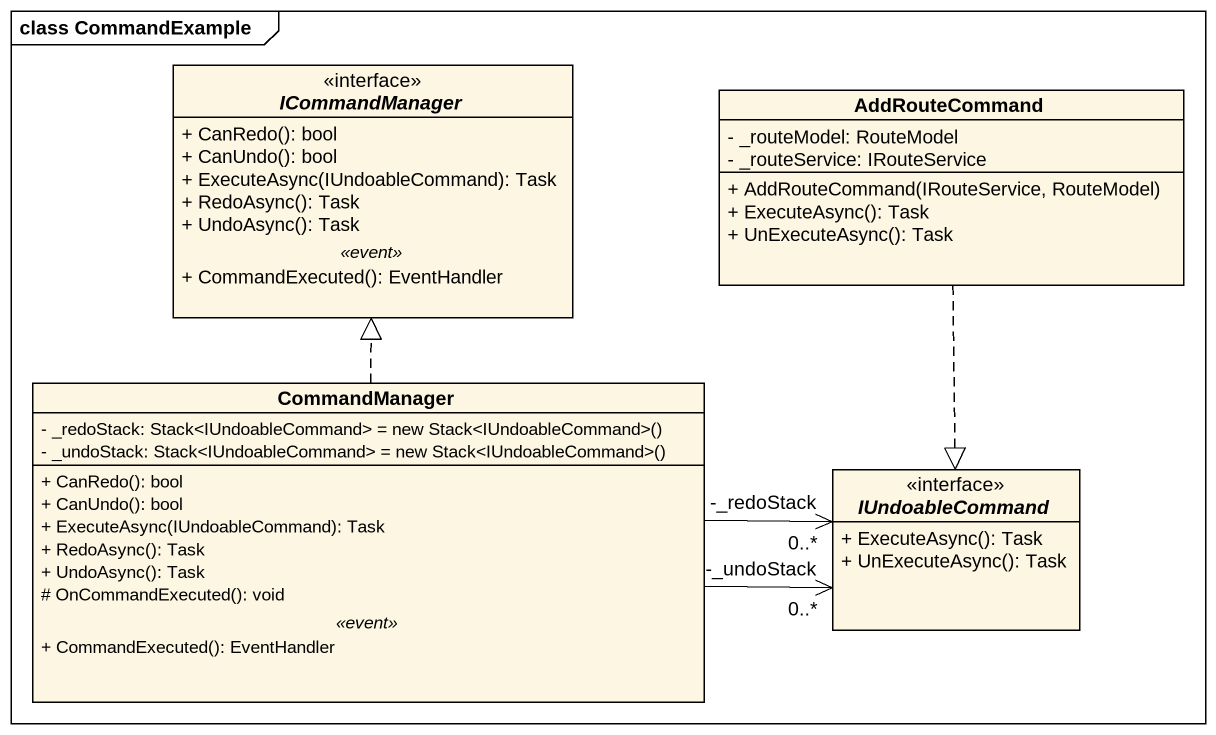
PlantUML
@startuml
mainframe class CommandExample
hide circle
hide empty members
skinparam classAttributeIconSize 0
interface ICommandManager {
  + CanRedo(): bool
  + CanUndo(): bool
  + ExecuteAsync(IUndoableCommand): Task
  + RedoAsync(): Task
  + UndoAsync(): Task
  .. <<event>> ..
  + CommandExecuted(): EventHandler
}
class AddRouteCommand {
  - _routeModel: RouteModel
  - _routeService: IRouteService
  + AddRouteCommand(IRouteService, RouteModel)
  + ExecuteAsync(): Task
  + UnExecuteAsync(): Task
}
class CommandManager {
  {field} - _redoStack: Stack<IUndoableCommand> = new Stack<IUndoableCommand>()
  {field} - _undoStack: Stack<IUndoableCommand> = new Stack<IUndoableCommand>()
  --
  + CanRedo(): bool
  + CanUndo(): bool
  + ExecuteAsync(IUndoableCommand): Task
  + RedoAsync(): Task
  + UndoAsync(): Task
  # OnCommandExecuted(): void
  .. <<event>> ..
  + CommandExecuted(): EventHandler
}
interface IUndoableCommand {
  + ExecuteAsync(): Task
  + UnExecuteAsync(): Task
}
AddRouteCommand ..|> IUndoableCommand
CommandManager .up.|> ICommandManager
CommandManager -right-> "-_redoStack\n0..*" IUndoableCommand
CommandManager -right-> "-_undoStack\n0..*" IUndoableCommand
@enduml
